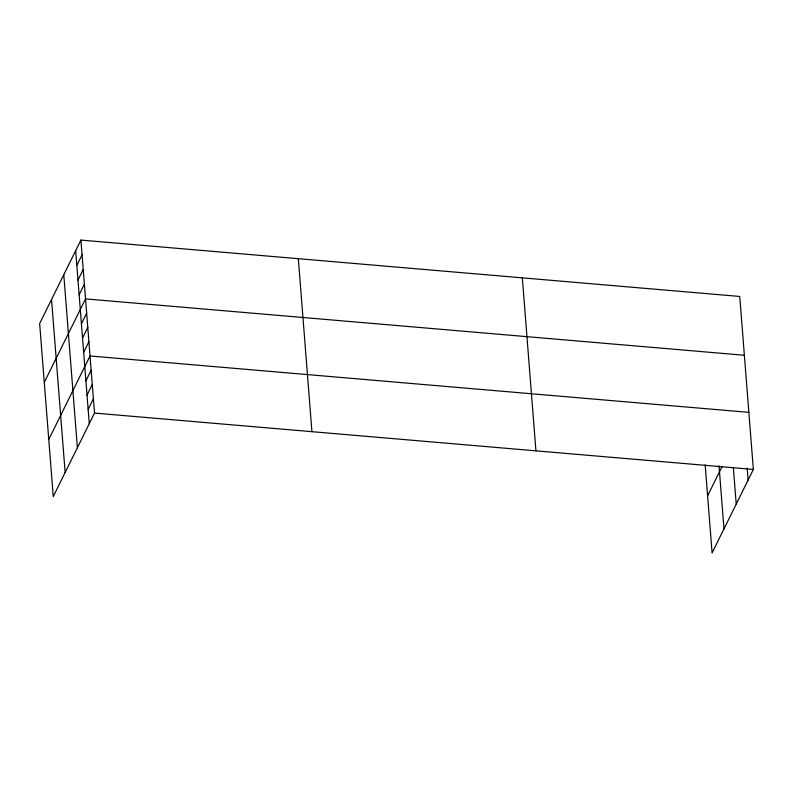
<?xml version="1.0" encoding="UTF-8"?>
<svg xmlns="http://www.w3.org/2000/svg" width="793" height="793" viewBox="0 0 793 793"><rect width="100%" height="100%" fill="white"/><g stroke="black" fill="none" stroke-linecap="round" stroke-linejoin="round"><path stroke-width="1.19" d="M80.906 240.081L39.65 323.554L53.25 496.547L94.516 413.074L80.906 240.081L739.75 296.453L753.35 469.446L712.094 552.919L705.175 464.916M76.832 265.377L82.066 254.781M77.982 280.078L83.225 269.481M79.141 294.788L84.375 284.191M44.279 382.375L85.535 298.892L744.369 355.264M81.421 323.762L86.655 313.166M82.541 338.036L87.775 327.44M83.662 352.31L88.895 341.714M48.76 439.461L90.025 355.978L748.86 412.36M85.912 380.848L91.145 370.252M87.032 395.122L92.266 384.526M88.152 409.396L93.386 398.8M707.604 495.833L722.046 466.621M94.516 413.074L753.35 469.446M747.175 468.148L748.116 480.043M733.327 467.226L736.231 504.09M719.023 465.838L723.979 528.872M522.329 277.847L535.929 450.84M298.327 258.677L311.927 431.67M75.672 250.677L89.272 423.67M63.787 274.725L77.387 447.718M51.535 299.506L65.145 472.499"/></g></svg>
